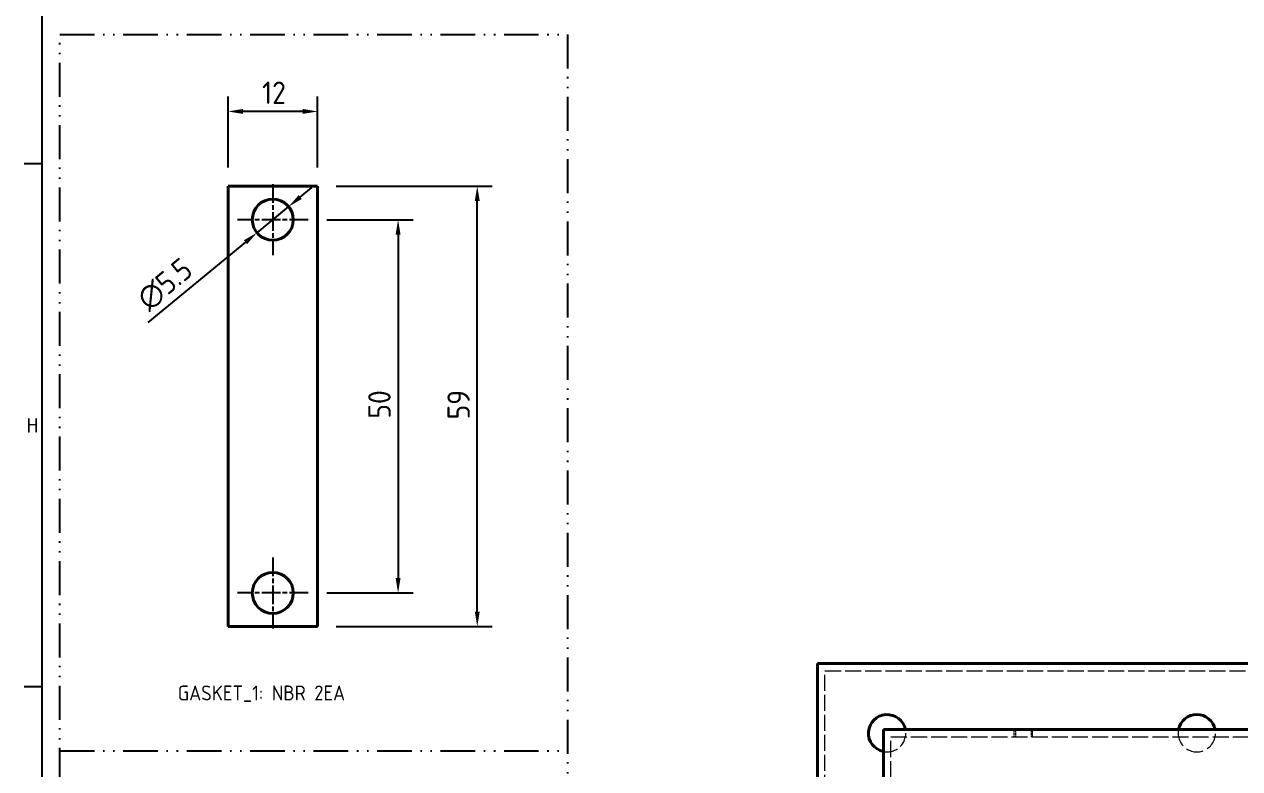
# Model space of a CAD drawing. Header units: millimetres. Extents: x 0 to 2378, y 0 to 1682.
# Drawn here: x 35.2 to 361, y 959.3 to 1158.7 of the extents above; entities that cross this region are included whole.
import ezdxf

# ---------------------------------------------------------------- set-up
doc = ezdxf.new("R2010")
doc.units = ezdxf.units.MM
doc.header["$LTSCALE"] = 2
for name, pattern in [('CHAIN', [0.3543, 0.2362, -0.0295, 0.0591, -0.0295]), ('DASH_DOUBLE_DOT', [0.4398, 0.24, -0.06, 0.0098, -0.06, 0.01, -0.06]), ('DASHED', [0.2067, 0.1654, -0.0413])]:
    doc.linetypes.add(name, pattern=pattern)
doc.layers.get('0').update_dxf_attribs({"color": 3, "lineweight": 25})
for name, color, linetype, lineweight in [('가려진 것(ISO)', 2, 'DASHED', 18), ('가시적인 것(ISO)', 3, 'Continuous', 40), ('경계(ISO)', 7, 'Continuous', 25), ('기호(ISO)', 5, 'Continuous', 25), ('스케치 형상(ISO)', 3, 'Continuous', 25), ('중심 표식(ISO)', 1, 'Continuous', 25), ('치수(ISO)', 2, 'Continuous', 25)]:
    doc.layers.add(name, color=color, linetype=linetype, lineweight=lineweight)
doc.styles.add('문자 텍스트_PSTEK_POSCO', font='isocp.shx')
doc.styles.add('치수 텍스트_PSTEK_POSCO', font='isocp.shx')
doc.dimstyles.new('치수_PSTEK_POSCO', dxfattribs={"dimscale": 2, "dimtxt": 3, "dimasz": 2, "dimexe": 2, "dimexo": 2.5, "dimgap": 1, "dimtad": 1, "dimrnd": 1e-08, "dimdsep": 46, "dimtxsty": '치수 텍스트_PSTEK_POSCO', "dimcen": 0.09, "dimdle": 10, "dimclrd": 7, "dimclre": 7, "dimclrt": 2, "dimadec": 1, "dimazin": 2, "dimtfac": 1, "dimtmove": 0, "dimatfit": 3, "dimfxl": 0, "dimtolj": 1, "dimlwd": -1, "dimlwe": -1, "dimarcsym": 0})

# ---------------------------------------------------------------- blocks, each defined once
blk = doc.blocks.new('경계 Default Border')
at = {"layer": '경계(ISO)'}
for p, q in [((20, 560.67), (17.6, 560.67)), ((20, 490.58), (17.6, 490.58))]:
    blk.add_line(p, q, dxfattribs=at)
at = {"layer": '경계(ISO)', "flags": 128}
blk.add_lwpolyline([(20, 20), (20, 821), (1169, 821), (1169, 20), (20, 20)], dxfattribs=at)
at = {"layer": '경계(ISO)', "color": 2, "insert": (17.92, 524.62), "char_height": 2, "attachment_point": 7, "style": '문자 텍스트_PSTEK_POSCO'}
blk.add_mtext('H', dxfattribs=at)
blk = doc.blocks.new('*D124')
at = {"layer": 'Defpoints', "color": 0, "transparency": 16777216}
for p in [(111.31, 1106.34), (111.31, 1006.34), (135.39, 1006.34)]:
    blk.add_point(p, dxfattribs=at)
at = {"layer": '치수(ISO)', "color": 7, "transparency": 16777216}
for p, q in [((116.31, 1106.34), (139.39, 1106.34)), ((135.39, 1102.34), (135.39, 1010.34)), ((116.31, 1006.34), (139.39, 1006.34))]:
    blk.add_line(p, q, dxfattribs=at)
for points in [[(134.72, 1102.34), (136.05, 1102.34), (135.39, 1106.34)], [(134.72, 1010.34), (136.05, 1010.34), (135.39, 1006.34)]]:
    blk.add_solid(points, dxfattribs=at)
at = {"layer": '치수(ISO)', "color": 2, "transparency": 16777216, "insert": (130.39, 1053.04), "char_height": 6, "attachment_point": 4, "rotation": 90, "style": '치수 텍스트_PSTEK_POSCO'}
blk.add_mtext('\\A1;50', dxfattribs=at)
blk = doc.blocks.new('*D125')
at = {"layer": 'Defpoints', "color": 0, "transparency": 16777216}
for p in [(113.81, 1115.34), (156.61, 1115.34), (113.81, 997.34)]:
    blk.add_point(p, dxfattribs=at)
at = {"layer": '치수(ISO)', "color": 7, "transparency": 16777216}
for p, q in [((118.81, 1115.34), (160.61, 1115.34)), ((156.61, 1001.34), (156.61, 1111.34)), ((118.81, 997.34), (160.61, 997.34))]:
    blk.add_line(p, q, dxfattribs=at)
for points in [[(155.94, 1111.34), (157.27, 1111.34), (156.61, 1115.34)], [(155.94, 1001.34), (157.27, 1001.34), (156.61, 997.34)]]:
    blk.add_solid(points, dxfattribs=at)
at = {"layer": '치수(ISO)', "color": 2, "transparency": 16777216, "insert": (151.61, 1052.83), "char_height": 6, "attachment_point": 4, "rotation": 90, "style": '치수 텍스트_PSTEK_POSCO'}
blk.add_mtext('\\A1;59', dxfattribs=at)
blk = doc.blocks.new('*D126')
at = {"layer": 'Defpoints', "color": 0, "transparency": 16777216}
for p in [(89.81, 1135.34), (89.81, 1115.34), (113.81, 1115.34)]:
    blk.add_point(p, dxfattribs=at)
at = {"layer": '치수(ISO)', "color": 7, "transparency": 16777216}
for p, q in [((89.81, 1120.34), (89.81, 1139.34)), ((113.81, 1120.34), (113.81, 1139.34)), ((109.81, 1135.34), (93.81, 1135.34))]:
    blk.add_line(p, q, dxfattribs=at)
for points in [[(93.81, 1136.01), (93.81, 1134.68), (89.81, 1135.34)], [(109.81, 1136.01), (109.81, 1134.68), (113.81, 1135.34)]]:
    blk.add_solid(points, dxfattribs=at)
at = {"layer": '치수(ISO)', "color": 2, "transparency": 16777216, "insert": (98.93, 1140.35), "char_height": 6, "attachment_point": 4, "style": '치수 텍스트_PSTEK_POSCO'}
blk.add_mtext('\\A1;12', dxfattribs=at)
blk = doc.blocks.new('*D127')
at = {"layer": 'Defpoints', "color": 0, "transparency": 16777216}
for p in [(106.05, 1109.84), (97.56, 1102.85)]:
    blk.add_point(p, dxfattribs=at)
at = {"layer": '치수(ISO)', "color": 7, "transparency": 16777216}
for p, q in [((109.14, 1112.39), (112.23, 1114.93)), ((106.05, 1109.84), (97.56, 1102.85)), ((94.47, 1100.3), (68.35, 1078.79))]:
    blk.add_line(p, q, dxfattribs=at)
for points in [[(108.72, 1112.9), (109.56, 1111.87), (106.05, 1109.84)], [(94.05, 1100.82), (94.9, 1099.79), (97.56, 1102.85)]]:
    blk.add_solid(points, dxfattribs=at)
at = {"layer": '치수(ISO)', "color": 2, "transparency": 16777216, "insert": (66.72, 1083.92), "char_height": 6, "attachment_point": 4, "rotation": 39.4823, "style": '치수 텍스트_PSTEK_POSCO'}
blk.add_mtext('\\A1;∅5.5', dxfattribs=at)

msp = doc.modelspace()

# ---------------------------------------------------------------- linework, layer by layer
at = {"layer": '가려진 것(ISO)', "ltscale": 13.116713}
msp.add_line((249.7684, 985.4656), (781.1684, 985.4656), dxfattribs=at)
at = {"layer": '가려진 것(ISO)', "ltscale": 12.957587}
msp.add_line((249.7684, 664.0656), (249.7684, 985.4656), dxfattribs=at)
at = {"layer": '가려진 것(ISO)', "ltscale": 13.041375}
msp.add_line((267.4684, 967.7656), (763.4684, 967.7656), dxfattribs=at)
at = {"layer": '가려진 것(ISO)', "ltscale": 13.053281}
msp.add_line((267.4684, 681.7656), (267.4684, 967.7656), dxfattribs=at)
at = {"layer": '가려진 것(ISO)', "ltscale": 1.904597}
for p, q in [((300.4684, 969.7656), (300.4684, 967.7656)), ((300.9014, 969.7656), (300.9014, 967.7656)), ((305.0354, 969.7656), (305.0354, 967.7656)), ((305.4684, 967.7656), (305.4684, 969.7656))]:
    msp.add_line(p, q, dxfattribs=at)
at = {"layer": '가려진 것(ISO)', "ltscale": 11.934641}
msp.add_arc((266.4684, 968.7656), 5, 258.463041, 11.536959, dxfattribs=at)
at = {"layer": '가려진 것(ISO)', "ltscale": 14.289262}
msp.add_arc((349.4684, 968.7656), 5, 168.463041, 11.536959, dxfattribs=at)
at = {"layer": '가시적인 것(ISO)'}
for p, q in [((89.8066, 1115.3446), (89.8066, 997.3446)), ((113.8066, 1115.3446), (89.8066, 1115.3446)), ((113.8066, 997.3446), (113.8066, 1115.3446)), ((89.8066, 997.3446), (113.8066, 997.3446)), ((247.7684, 987.4656), (247.7684, 662.0656)), ((783.1684, 987.4656), (247.7684, 987.4656)), ((265.4684, 969.7656), (765.4684, 969.7656)), ((265.4684, 679.7656), (265.4684, 969.7656))]:
    msp.add_line(p, q, dxfattribs=at)
for centre in [(101.8066, 1106.3446), (101.8066, 1006.3446)]:
    msp.add_circle(centre, 5.5, dxfattribs=at)
for centre, end in [((266.4684, 968.7656), 258.463041), ((349.4684, 968.7656), 168.463041)]:
    msp.add_arc(centre, 5, 11.536959, end, dxfattribs=at)
at = {"layer": '스케치 형상(ISO)', "color": 6, "linetype": 'DASH_DOUBLE_DOT', "ltscale": 19.336903}
for p, q in [((44.7205, 1155.9572), (180.7904, 1155.9572)), ((44.7205, 964.025), (180.7904, 964.025))]:
    msp.add_line(p, q, dxfattribs=at)
at = {"layer": '스케치 형상(ISO)', "color": 6, "linetype": 'DASH_DOUBLE_DOT', "ltscale": 18.97216}
for p, q in [((44.7205, 638.6319), (44.7205, 1155.9572)), ((180.7904, 1155.9572), (180.7904, 638.6319))]:
    msp.add_line(p, q, dxfattribs=at)
at = {"layer": '중심 표식(ISO)', "linetype": 'CHAIN', "ltscale": 10.556371}
for p, q in [((101.8066, 1115.8446), (101.8066, 1096.8446)), ((111.3066, 1106.3446), (92.3066, 1106.3446)), ((101.8066, 1015.8446), (101.8066, 996.8446)), ((111.3066, 1006.3446), (92.3066, 1006.3446))]:
    msp.add_line(p, q, dxfattribs=at)

# ---------------------------------------------------------------- block references
at = {"xscale": 2, "yscale": 2, "zscale": 2}
msp.add_blockref('경계 Default Border', (0, 0), dxfattribs=at)

# ---------------------------------------------------------------- texts
at = {"layer": '기호(ISO)', "color": 2, "insert": (76.3266, 979.3599), "char_height": 4, "width": 55.852933, "attachment_point": 4, "style": '문자 텍스트_PSTEK_POSCO'}
msp.add_mtext('{\\fISOCP|b0|i0;\\H4.0000;GASKET_1: NBR 2EA}', dxfattribs=at)

# ---------------------------------------------------------------- dimensions: what is measured, and where the dimension line sits
at = {"layer": '치수(ISO)', "color": 7}
for base, p1, p2, angle, picture, middle in [((89.8066, 1135.3446), (113.8066, 1115.3446), (89.8066, 1115.3446), 180, '*D126', (101.8066, 1135.3446)), ((156.6071, 1115.3446), (113.8066, 997.3446), (113.8066, 1115.3446), 90, '*D125', (156.6071, 1056.3446)), ((135.3875, 1006.3446), (111.3066, 1106.3446), (111.3066, 1006.3446), 90, '*D124', (135.3875, 1056.3446))]:
    dim = msp.add_linear_dim(base=base, p1=p1, p2=p2, angle=angle, dimstyle='치수_PSTEK_POSCO', override={"dimdec": 2, "dimlfac": 0.5, "dimtp": 0, "dimtm": 0, "dimtdec": 2, "dimtofl": 0, "dimatfit": 1}, dxfattribs=at)
    dim.commit()
    dim.dimension.update_dxf_attribs({"geometry": picture, "text_midpoint": middle, "dimtype": 160})
dim = msp.add_diameter_dim_2p(p1=(106.0517, 1109.8417), p2=(97.5616, 1102.8475), dimstyle='치수_PSTEK_POSCO', override={"dimdec": 2, "dimlfac": 0.5, "dimtp": 0, "dimtm": 0, "dimtdec": 2, "dimatfit": 2}, dxfattribs=at)
dim.commit()
dim.dimension.update_dxf_attribs({"geometry": '*D127', "text_midpoint": (75.32, 1084.5244), "dimtype": 163})

doc.saveas('drawing.dxf')
